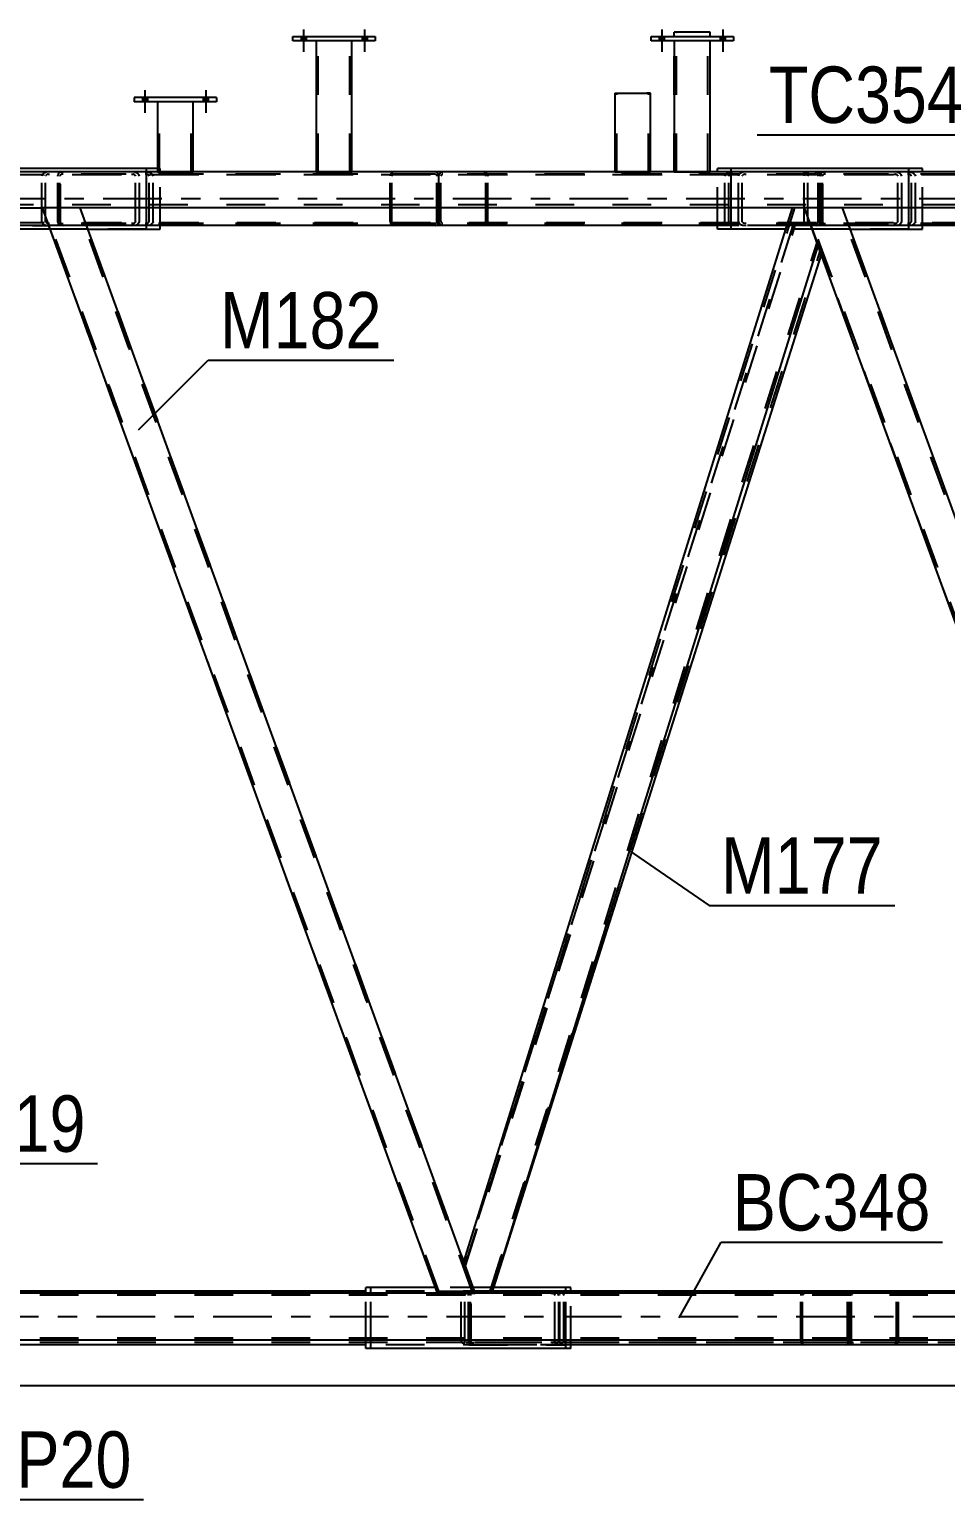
# Model space of a CAD drawing. Header units: millimetres. Extents: x -832 to 357, y -842 to -1.
# Drawn here: x 7.2 to 53.7, y -123.3 to -48.7 of the extents above; entities that cross this region are included whole.
import ezdxf

# ---------------------------------------------------------------- set-up
doc = ezdxf.new("R2010")
doc.units = ezdxf.units.MM
doc.linetypes.add('DXK_LINE_DOT2', pattern=[3.9198, 1.9599, -1.9599])
doc.linetypes.add('DXK_LINE_DOT3', pattern=[5.9187, 2.979, -0.9799, 0.9799, -0.9799])
doc.styles.add('Arial Narrow', font='ARIALN.TTF', dxfattribs={"height": 0.2})

# ---------------------------------------------------------------- blocks, each defined once
blk = doc.blocks.new('Bolt-570388851-10425 - 10391')
at = {"linetype": 'Continuous'}
for points in [[(21.214, -49.036), (20.96, -49.036), (20.96, -49.255), (21.214, -49.255)], [(21.214, -49.036), (20.96, -49.036), (20.96, -49.255), (21.214, -49.255)], [(24.305, -49.036), (24.051, -49.036), (24.051, -49.255), (24.305, -49.255)], [(24.305, -49.036), (24.051, -49.036), (24.051, -49.255), (24.305, -49.255)]]:
    blk.add_hatch(color=1, dxfattribs=at).paths.add_polyline_path(points)
at = {"color": 1, "linetype": 'Continuous'}
for p, q in [((20.96, -49.036), (20.96, -49.255)), ((20.96, -49.036), (20.96, -49.255)), ((21.087, -48.673), (21.087, -49.818)), ((21.087, -48.673), (21.087, -49.818)), ((21.214, -49.036), (21.214, -49.255)), ((21.214, -49.036), (21.214, -49.255)), ((24.051, -49.036), (24.051, -49.255)), ((24.051, -49.036), (24.051, -49.255)), ((24.178, -48.673), (24.178, -49.818)), ((24.178, -48.673), (24.178, -49.818)), ((24.305, -49.036), (24.305, -49.255)), ((24.305, -49.036), (24.305, -49.255))]:
    blk.add_line(p, q, dxfattribs=at)
blk = doc.blocks.new('Part-570388851-10487 - 10391')
at = {"color": 2, "linetype": 'Continuous'}
for p, q in [((36.885, -51.908), (36.902, -51.908)), ((36.885, -51.908), (36.885, -55.909)), ((36.902, -51.908), (38.485, -51.908)), ((38.703, -51.908), (38.485, -51.908)), ((38.703, -55.909), (38.703, -51.908))]:
    blk.add_line(p, q, dxfattribs=at)
at = {"color": 7, "linetype": 'DXK_LINE_DOT2'}
for p, q in [((36.994, -55.911), (36.994, -51.908)), ((36.994, -51.908), (37.002, -51.908)), ((38.594, -55.911), (38.594, -51.908)), ((36.885, -55.909), (36.885, -55.911)), ((36.885, -55.911), (38.703, -55.911)), ((38.703, -55.911), (38.703, -55.909)), ((38.703, -55.909), (38.703, -55.911))]:
    blk.add_line(p, q, dxfattribs=at)
blk = doc.blocks.new('Bolt-570388851-10424 - 10391')
at = {"linetype": 'Continuous'}
for points in [[(21.214, -49.036), (20.96, -49.036), (20.96, -49.255), (21.214, -49.255)], [(21.214, -49.036), (20.96, -49.036), (20.96, -49.255), (21.214, -49.255)], [(24.305, -49.036), (24.051, -49.036), (24.051, -49.255), (24.305, -49.255)], [(24.305, -49.036), (24.051, -49.036), (24.051, -49.255), (24.305, -49.255)]]:
    blk.add_hatch(color=1, dxfattribs=at).paths.add_polyline_path(points)
at = {"color": 1, "linetype": 'Continuous'}
for p, q in [((20.96, -49.036), (20.96, -49.255)), ((20.96, -49.036), (20.96, -49.255)), ((21.087, -48.673), (21.087, -49.818)), ((21.087, -48.673), (21.087, -49.818)), ((21.214, -49.036), (21.214, -49.255)), ((21.214, -49.036), (21.214, -49.255)), ((24.051, -49.036), (24.051, -49.255)), ((24.051, -49.036), (24.051, -49.255)), ((24.178, -48.673), (24.178, -49.818)), ((24.178, -48.673), (24.178, -49.818)), ((24.305, -49.036), (24.305, -49.255)), ((24.305, -49.036), (24.305, -49.255))]:
    blk.add_line(p, q, dxfattribs=at)
blk = doc.blocks.new('Bolt-570388851-10427 - 10391')
at = {"linetype": 'Continuous'}
for points in [[(39.396, -49.036), (39.142, -49.036), (39.142, -49.255), (39.396, -49.255)], [(39.396, -49.036), (39.142, -49.036), (39.142, -49.255), (39.396, -49.255)], [(42.487, -49.036), (42.233, -49.036), (42.233, -49.255), (42.487, -49.255)], [(42.487, -49.036), (42.233, -49.036), (42.233, -49.255), (42.487, -49.255)]]:
    blk.add_hatch(color=1, dxfattribs=at).paths.add_polyline_path(points)
at = {"color": 1, "linetype": 'Continuous'}
for p, q in [((39.142, -49.036), (39.142, -49.255)), ((39.142, -49.036), (39.142, -49.255)), ((39.269, -48.673), (39.269, -49.818)), ((39.269, -48.673), (39.269, -49.818)), ((39.396, -49.036), (39.396, -49.255)), ((39.396, -49.036), (39.396, -49.255)), ((42.233, -49.036), (42.233, -49.255)), ((42.233, -49.036), (42.233, -49.255)), ((42.36, -48.673), (42.36, -49.818)), ((42.36, -48.673), (42.36, -49.818)), ((42.487, -49.036), (42.487, -49.255)), ((42.487, -49.036), (42.487, -49.255))]:
    blk.add_line(p, q, dxfattribs=at)
blk = doc.blocks.new('Part-570388851-10568 - 10391')
at = {"color": 2, "linetype": 'Continuous'}
for p, q in [((20.542, -49.255), (20.542, -49.036)), ((20.542, -49.036), (24.724, -49.036)), ((24.724, -49.255), (20.542, -49.255)), ((24.724, -49.036), (24.724, -49.255))]:
    blk.add_line(p, q, dxfattribs=at)
blk = doc.blocks.new('Part-570388851-10523 - 10391')
at = {"color": 2, "linetype": 'Continuous'}
for p, q in [((38.724, -49.255), (38.724, -49.036)), ((38.724, -49.036), (42.905, -49.036)), ((42.905, -49.255), (38.724, -49.255)), ((42.905, -49.036), (42.905, -49.255))]:
    blk.add_line(p, q, dxfattribs=at)
blk = doc.blocks.new('Bolt-570388851-10464 - 10391')
at = {"linetype": 'Continuous'}
for points in [[(13.157, -52.127), (12.903, -52.127), (12.903, -52.345), (13.157, -52.345)], [(13.157, -52.127), (12.903, -52.127), (12.903, -52.345), (13.157, -52.345)], [(16.248, -52.127), (15.994, -52.127), (15.994, -52.345), (16.248, -52.345)], [(16.248, -52.127), (15.994, -52.127), (15.994, -52.345), (16.248, -52.345)]]:
    blk.add_hatch(color=1, dxfattribs=at).paths.add_polyline_path(points)
at = {"color": 1, "linetype": 'Continuous'}
for p, q in [((12.903, -52.127), (12.903, -52.345)), ((12.903, -52.127), (12.903, -52.345)), ((13.03, -51.763), (13.03, -52.908)), ((13.03, -51.763), (13.03, -52.908)), ((13.157, -52.127), (13.157, -52.345)), ((13.157, -52.127), (13.157, -52.345)), ((15.994, -52.127), (15.994, -52.345)), ((15.994, -52.127), (15.994, -52.345)), ((16.121, -51.763), (16.121, -52.908)), ((16.121, -51.763), (16.121, -52.908)), ((16.248, -52.127), (16.248, -52.345)), ((16.248, -52.127), (16.248, -52.345))]:
    blk.add_line(p, q, dxfattribs=at)
blk = doc.blocks.new('Part-570388851-10526 - 10391')
at = {"color": 2, "linetype": 'Continuous'}
for p, q in [((39.905, -49.255), (39.905, -55.91)), ((41.724, -55.91), (41.724, -49.255)), ((39.905, -55.91), (41.724, -55.91))]:
    blk.add_line(p, q, dxfattribs=at)
at = {"color": 7, "linetype": 'DXK_LINE_DOT2'}
for p, q in [((41.724, -49.255), (39.905, -49.255)), ((39.905, -49.255), (39.922, -49.255)), ((40.014, -55.91), (40.014, -49.255)), ((41.614, -55.91), (41.614, -49.255)), ((41.606, -55.91), (41.589, -55.91)), ((41.589, -55.91), (41.606, -55.91)), ((41.606, -55.91), (41.614, -55.91)), ((41.614, -55.91), (41.606, -55.91))]:
    blk.add_line(p, q, dxfattribs=at)
blk = doc.blocks.new('Part-570388851-10520 - 10391')
at = {"color": 2, "linetype": 'Continuous'}
for p, q in [((41.505, -48.818), (39.905, -48.818)), ((39.905, -49.036), (39.905, -48.818)), ((41.724, -48.818), (41.505, -48.818)), ((41.724, -49.036), (41.724, -48.818))]:
    blk.add_line(p, q, dxfattribs=at)
at = {"color": 7, "linetype": 'DXK_LINE_DOT2'}
for p, q in [((39.905, -55.91), (39.905, -49.036)), ((40.014, -55.91), (40.014, -48.818)), ((40.014, -48.818), (40.023, -48.818)), ((40.023, -48.818), (40.04, -48.818)), ((40.04, -48.818), (40.046, -48.818)), ((41.614, -55.91), (41.614, -48.818)), ((41.724, -55.91), (41.724, -49.036)), ((41.724, -55.91), (39.905, -55.91))]:
    blk.add_line(p, q, dxfattribs=at)
blk = doc.blocks.new('Part-570388851-10484 - 10391')
at = {"color": 2, "linetype": 'Continuous'}
for p, q in [((13.667, -52.345), (13.667, -55.728)), ((15.485, -55.909), (15.485, -52.345))]:
    blk.add_line(p, q, dxfattribs=at)
at = {"color": 7, "linetype": 'DXK_LINE_DOT2'}
for p, q in [((15.485, -52.345), (13.667, -52.345)), ((13.683, -52.345), (13.667, -52.345)), ((13.776, -55.911), (13.776, -52.345)), ((15.376, -55.911), (15.376, -52.345)), ((13.667, -55.728), (13.667, -55.911)), ((13.667, -55.911), (15.485, -55.911)), ((15.485, -55.911), (15.485, -55.909)), ((15.485, -55.909), (15.485, -55.911))]:
    blk.add_line(p, q, dxfattribs=at)
blk = doc.blocks.new('Part-570388851-10517 - 10391')
at = {"color": 2, "linetype": 'Continuous'}
for p, q in [((21.724, -49.255), (21.724, -55.91)), ((23.542, -55.91), (23.542, -49.255)), ((21.724, -55.91), (23.542, -55.91))]:
    blk.add_line(p, q, dxfattribs=at)
at = {"color": 7, "linetype": 'DXK_LINE_DOT2'}
for p, q in [((23.542, -49.255), (21.724, -49.255)), ((21.724, -49.255), (21.74, -49.255)), ((21.833, -55.91), (21.833, -49.255)), ((23.433, -55.91), (23.433, -49.255)), ((23.424, -55.91), (23.407, -55.91)), ((23.407, -55.91), (23.424, -55.91)), ((23.424, -55.91), (23.433, -55.91)), ((23.433, -55.91), (23.424, -55.91))]:
    blk.add_line(p, q, dxfattribs=at)
blk = doc.blocks.new('Part-570388851-10562 - 10391')
at = {"color": 7, "linetype": 'DXK_LINE_DOT2'}
for p, q in [((20.542, -49.255), (20.542, -49.036)), ((20.542, -49.036), (24.724, -49.036)), ((24.724, -49.255), (20.542, -49.255)), ((24.724, -49.036), (24.724, -49.255))]:
    blk.add_line(p, q, dxfattribs=at)
blk = doc.blocks.new('Part-570388851-10565 - 10391')
at = {"color": 7, "linetype": 'DXK_LINE_DOT2'}
for p, q in [((23.542, -49.255), (21.724, -49.255)), ((21.724, -49.255), (21.724, -55.91)), ((21.74, -49.255), (21.724, -49.255)), ((21.833, -55.91), (21.833, -49.255)), ((23.433, -55.91), (23.433, -49.255)), ((23.542, -55.91), (23.542, -49.255)), ((21.724, -55.91), (23.542, -55.91))]:
    blk.add_line(p, q, dxfattribs=at)
blk = doc.blocks.new('Part-570388851-10763 - 10391')
at = {"color": 7, "linetype": 'DXK_LINE_DOT2'}
for p, q in [((10.078, -58.637), (8.143, -58.637)), ((8.143, -58.637), (27.83, -112.728)), ((8.16, -58.637), (8.143, -58.637)), ((27.946, -112.728), (8.259, -58.637)), ((29.649, -112.728), (9.961, -58.637)), ((29.765, -112.728), (10.078, -58.637)), ((27.83, -112.728), (29.765, -112.728))]:
    blk.add_line(p, q, dxfattribs=at)
blk = doc.blocks.new('Part-570388851-10827 - 10391')
at = {"color": 2, "linetype": 'Continuous'}
for p, q in [((48.444, -57.727), (46.509, -57.727)), ((67.924, -111.25), (48.444, -57.727)), ((66.564, -112.827), (47.212, -59.659))]:
    blk.add_line(p, q, dxfattribs=at)
at = {"color": 7, "linetype": 'DXK_LINE_DOT2'}
for p, q in [((47.212, -59.659), (46.509, -57.727)), ((66.68, -112.827), (46.625, -57.727)), ((68.383, -112.827), (48.328, -57.727)), ((68.499, -112.827), (67.924, -111.25)), ((66.564, -112.827), (68.499, -112.827))]:
    blk.add_line(p, q, dxfattribs=at)
blk = doc.blocks.new('Part-570388851-10729 - 10391')
at = {"color": 2, "linetype": 'Continuous'}
for p, q in [((24.499, -112.546), (24.251, -112.546)), ((24.251, -112.827), (24.251, -112.546)), ((34.652, -112.546), (34.404, -112.546)), ((34.652, -112.728), (34.652, -112.546)), ((24.251, -115.637), (24.251, -115.227)), ((24.499, -115.637), (24.251, -115.637)), ((34.652, -115.637), (34.404, -115.637)), ((34.652, -115.637), (34.652, -115.455))]:
    blk.add_line(p, q, dxfattribs=at)
at = {"color": 7, "linetype": 'DXK_LINE_DOT2'}
for p, q in [((34.404, -112.546), (24.499, -112.546)), ((24.251, -115.227), (24.251, -112.827)), ((34.652, -115.455), (34.652, -112.728)), ((34.404, -115.637), (24.499, -115.637))]:
    blk.add_line(p, q, dxfattribs=at)
blk = doc.blocks.new('Part-570388851-10877 - 10391')
at = {"color": 2, "linetype": 'Continuous'}
for p, q in [((27.764, -112.546), (24.499, -112.546)), ((24.499, -112.827), (24.499, -112.546)), ((34.404, -112.546), (30.728, -112.546)), ((34.404, -112.827), (34.404, -112.546)), ((24.499, -115.637), (24.499, -115.227)), ((34.404, -115.637), (24.499, -115.637)), ((34.404, -115.637), (34.404, -115.227))]:
    blk.add_line(p, q, dxfattribs=at)
at = {"color": 7, "linetype": 'DXK_LINE_DOT2'}
for p, q in [((30.728, -112.546), (27.764, -112.546)), ((24.499, -115.227), (24.499, -112.827)), ((34.404, -115.227), (34.404, -112.827))]:
    blk.add_line(p, q, dxfattribs=at)
blk = doc.blocks.new('Part-570388851-10764 - 10391')
at = {"color": 7, "linetype": 'DXK_LINE_DOT2'}
for p, q in [((48.775, -58.637), (46.84, -58.637)), ((46.84, -58.637), (66.528, -112.728)), ((46.858, -58.637), (46.84, -58.637)), ((66.644, -112.728), (46.956, -58.637)), ((68.346, -112.728), (48.659, -58.637)), ((68.462, -112.728), (48.775, -58.637)), ((66.528, -112.728), (68.462, -112.728))]:
    blk.add_line(p, q, dxfattribs=at)
blk = doc.blocks.new('Part-570388851-10799 - 10391')
at = {"color": 7, "linetype": 'DXK_LINE_DOT2'}
for p, q in [((305.281, -55.909), (3.542, -55.909)), ((23.542, -55.909), (21.724, -55.909)), ((41.724, -55.909), (39.905, -55.909)), ((305.281, -56.055), (-20.791, -56.055)), ((305.281, -57.582), (-20.791, -57.582)), ((9.746, -57.727), (7.812, -57.727)), ((48.444, -57.727), (45.91, -57.727))]:
    blk.add_line(p, q, dxfattribs=at)
at = {"color": 2, "linetype": 'Continuous'}
for p, q in [((21.724, -55.909), (5.36, -55.909)), ((39.905, -55.909), (23.542, -55.909)), ((58.087, -55.909), (41.724, -55.909)), ((-20.791, -57.727), (7.812, -57.727)), ((45.91, -57.727), (9.746, -57.727)), ((84.607, -57.727), (48.444, -57.727))]:
    blk.add_line(p, q, dxfattribs=at)
blk = doc.blocks.new('Part-570388851-10804 - 10391')
at = {"color": 2, "linetype": 'Continuous'}
for p, q in [((315.408, -112.827), (-0.074, -112.827)), ((315.408, -115.227), (-0.074, -115.227))]:
    blk.add_line(p, q, dxfattribs=at)
at = {"color": 7, "linetype": 'DXK_LINE_DOT2'}
for p, q in [((315.408, -112.936), (-0.074, -112.936)), ((315.408, -115.118), (-0.074, -115.118))]:
    blk.add_line(p, q, dxfattribs=at)
at = {"color": 7, "linetype": 'DXK_LINE_DOT3'}
blk.add_line((315.408, -114.027), (-0.074, -114.027), dxfattribs=at)
blk = doc.blocks.new('Part-570388851-10805 - 10391')
at = {"color": 7, "linetype": 'DXK_LINE_DOT2'}
for p, q in [((315.408, -112.837), (1.119, -112.837)), ((305.534, -112.728), (24.251, -112.728)), ((315.408, -115.346), (1.119, -115.346)), ((305.534, -115.455), (24.251, -115.455))]:
    blk.add_line(p, q, dxfattribs=at)
at = {"color": 2, "linetype": 'Continuous'}
for p, q in [((24.251, -112.728), (2.937, -112.728)), ((24.251, -115.455), (2.937, -115.455))]:
    blk.add_line(p, q, dxfattribs=at)
blk = doc.blocks.new('Part-570388851-10822 - 10391')
at = {"color": 2, "linetype": 'Continuous'}
for p, q in [((9.746, -57.727), (7.812, -57.727)), ((7.812, -57.727), (27.866, -112.827)), ((29.227, -111.25), (9.746, -57.727))]:
    blk.add_line(p, q, dxfattribs=at)
at = {"color": 7, "linetype": 'DXK_LINE_DOT2'}
for p, q in [((27.983, -112.827), (7.928, -57.727)), ((29.685, -112.827), (9.63, -57.727)), ((29.801, -112.827), (29.227, -111.25)), ((27.866, -112.827), (29.801, -112.827))]:
    blk.add_line(p, q, dxfattribs=at)
blk = doc.blocks.new('Part-570388851-11002 - 10391')
at = {"color": 7, "linetype": 'DXK_LINE_DOT2'}
for p, q in [((45.925, -58.637), (29.235, -111.271)), ((29.296, -111.439), (46.039, -58.637)), ((46.84, -58.637), (45.925, -58.637)), ((45.925, -58.637), (45.942, -58.637)), ((47.37, -60.094), (46.84, -58.637)), ((30.566, -112.728), (47.309, -59.926)), ((29.765, -112.728), (29.235, -111.271)), ((30.68, -112.728), (30.738, -112.546)), ((30.68, -112.728), (29.765, -112.728))]:
    blk.add_line(p, q, dxfattribs=at)
at = {"color": 2, "linetype": 'Continuous'}
blk.add_line((30.738, -112.546), (47.37, -60.094), dxfattribs=at)
blk = doc.blocks.new('Part-570388851-11036 - 10391')
at = {"color": 7, "linetype": 'DXK_LINE_DOT2'}
for p, q in [((297.987, -55.909), (-19.561, -55.91)), ((297.987, -56.055), (-19.561, -56.055)), ((297.987, -58.491), (-19.561, -58.491)), ((297.987, -58.637), (3.405, -58.637)), ((3.405, -58.637), (8.16, -58.637)), ((284.688, -58.637), (8.16, -58.637))]:
    blk.add_line(p, q, dxfattribs=at)
at = {"color": 7, "linetype": 'DXK_LINE_DOT3'}
blk.add_line((297.987, -57.273), (-19.561, -57.273), dxfattribs=at)
blk = doc.blocks.new('Part-570388851-11057 - 10391')
at = {"color": 7, "linetype": 'DXK_LINE_DOT2'}
for p, q in [((8.188, -55.909), (8.036, -55.926)), ((47.031, -55.909), (8.188, -55.909)), ((12.508, -55.926), (12.356, -55.909)), ((42.712, -55.926), (42.863, -55.909)), ((47.031, -55.909), (47.183, -55.926)), ((7.822, -56.044), (7.791, -56.128)), ((7.791, -58.419), (7.791, -56.128)), ((7.99, -56.128), (8.005, -56.086)), ((7.99, -58.419), (7.99, -56.128)), ((8.112, -56.027), (8.188, -56.019)), ((47.031, -56.019), (8.188, -56.019)), ((12.356, -56.019), (12.432, -56.027)), ((12.539, -56.086), (12.554, -56.128)), ((12.554, -58.419), (12.554, -56.128)), ((12.753, -56.128), (12.722, -56.044)), ((12.753, -58.419), (12.753, -56.128)), ((42.466, -56.128), (42.497, -56.044)), ((42.466, -58.419), (42.466, -56.128)), ((42.68, -56.086), (42.665, -56.128)), ((42.665, -58.419), (42.665, -56.128)), ((42.863, -56.019), (42.787, -56.027)), ((47.107, -56.027), (47.031, -56.019)), ((47.229, -56.128), (47.214, -56.086)), ((47.229, -58.419), (47.229, -56.128)), ((47.398, -56.044), (47.4, -56.05)), ((47.4, -56.05), (47.428, -56.128)), ((47.428, -58.419), (47.428, -56.128)), ((7.791, -58.419), (7.822, -58.502)), ((8.005, -58.46), (7.99, -58.419)), ((8.036, -58.62), (8.159, -58.634)), ((8.17, -58.526), (8.112, -58.519)), ((8.159, -58.634), (8.188, -58.637)), ((8.188, -58.528), (8.17, -58.526)), ((47.031, -58.528), (8.188, -58.528)), ((13.116, -58.637), (8.188, -58.637)), ((12.432, -58.519), (12.356, -58.528)), ((12.356, -58.637), (12.508, -58.62)), ((12.554, -58.419), (12.539, -58.46)), ((12.722, -58.502), (12.753, -58.419)), ((47.031, -58.637), (28.153, -58.637)), ((42.497, -58.502), (42.466, -58.419)), ((42.665, -58.419), (42.68, -58.46)), ((42.863, -58.637), (42.712, -58.62)), ((42.787, -58.519), (42.863, -58.528)), ((47.031, -58.528), (47.107, -58.519)), ((47.183, -58.62), (47.031, -58.637)), ((47.214, -58.46), (47.229, -58.419)), ((47.428, -58.419), (47.398, -58.502))]:
    blk.add_line(p, q, dxfattribs=at)
at = {"color": 2, "linetype": 'Continuous'}
blk.add_line((28.153, -58.637), (13.116, -58.637), dxfattribs=at)
at = {"color": 7, "linetype": 'DXK_LINE_DOT2'}
for centre, radius, start, end in [((8.098, -56.292), 0.371, 99.52227, 138.07318), ((12.446, -56.292), 0.371, 41.9269, 80.47781), ((42.773, -56.292), 0.371, 99.52227, 138.07318), ((47.121, -56.292), 0.371, 41.9269, 80.47781), ((8.143, -56.21), 0.186, 99.52227, 138.07318), ((12.401, -56.21), 0.186, 41.9269, 80.47781), ((42.818, -56.21), 0.186, 99.52227, 138.07318), ((47.076, -56.21), 0.186, 41.9269, 80.47781), ((8.098, -58.254), 0.371, 221.9269, 260.47781), ((8.143, -58.336), 0.186, 221.9269, 260.47781), ((12.401, -58.336), 0.186, 279.52227, 318.07318), ((12.446, -58.254), 0.371, 279.52227, 318.07318), ((42.773, -58.254), 0.371, 221.9269, 260.47781), ((42.818, -58.336), 0.186, 221.9269, 260.47781), ((47.076, -58.336), 0.186, 279.52227, 318.07318), ((47.121, -58.254), 0.371, 279.52227, 318.07318)]:
    blk.add_arc(centre, radius, start, end, dxfattribs=at)
blk = doc.blocks.new('Part-570388851-11060 - 10391')
at = {"color": 7, "linetype": 'DXK_LINE_DOT2'}
for p, q in [((27.97, -56.044), (28.013, -55.973)), ((28.013, -55.973), (28.077, -55.926)), ((28.077, -55.926), (28.153, -55.909)), ((47.105, -55.909), (28.153, -55.909)), ((30.237, -55.909), (30.313, -55.926)), ((30.313, -55.926), (30.377, -55.973)), ((30.377, -55.973), (30.42, -56.044)), ((43.554, -55.909), (43.402, -55.926)), ((46.489, -56.019), (46.489, -55.909)), ((47.181, -55.926), (47.105, -55.909)), ((47.245, -55.973), (47.181, -55.926)), ((47.288, -56.044), (47.245, -55.973)), ((27.955, -56.128), (27.97, -56.044)), ((27.955, -57.727), (27.955, -56.128)), ((28.062, -56.086), (28.054, -56.128)), ((28.054, -58.419), (28.054, -56.128)), ((28.083, -56.05), (28.062, -56.086)), ((28.115, -56.027), (28.083, -56.05)), ((28.153, -56.019), (28.115, -56.027)), ((47.105, -56.019), (28.153, -56.019)), ((30.275, -56.027), (30.237, -56.019)), ((30.307, -56.05), (30.275, -56.027)), ((30.329, -56.086), (30.307, -56.05)), ((30.336, -56.128), (30.329, -56.086)), ((30.336, -58.419), (30.336, -56.128)), ((30.42, -56.044), (30.435, -56.128)), ((30.435, -58.419), (30.435, -56.128)), ((43.187, -56.044), (43.157, -56.128)), ((43.157, -58.419), (43.157, -56.128)), ((43.355, -56.128), (43.37, -56.086)), ((43.355, -58.419), (43.355, -56.128)), ((43.478, -56.027), (43.554, -56.019)), ((47.105, -56.019), (47.143, -56.027)), ((47.143, -56.027), (47.175, -56.05)), ((47.175, -56.05), (47.197, -56.086)), ((47.197, -56.086), (47.204, -56.128)), ((47.204, -58.419), (47.204, -56.128)), ((47.303, -56.128), (47.288, -56.044)), ((47.303, -58.419), (47.303, -56.128)), ((28.054, -58.419), (28.062, -58.46)), ((28.062, -58.46), (28.083, -58.496)), ((28.083, -58.496), (28.115, -58.519)), ((28.115, -58.519), (28.153, -58.528)), ((47.105, -58.528), (28.153, -58.528)), ((30.237, -58.528), (30.275, -58.519)), ((30.313, -58.62), (30.237, -58.637)), ((30.275, -58.519), (30.307, -58.496)), ((30.307, -58.496), (30.329, -58.46)), ((30.377, -58.573), (30.313, -58.62)), ((30.329, -58.46), (30.336, -58.419)), ((30.42, -58.502), (30.377, -58.573)), ((30.435, -58.419), (30.42, -58.502)), ((47.105, -58.637), (42.793, -58.637)), ((43.157, -58.419), (43.187, -58.502)), ((43.37, -58.46), (43.355, -58.419)), ((43.402, -58.62), (43.554, -58.637)), ((43.554, -58.528), (43.478, -58.519)), ((46.489, -58.637), (46.489, -58.528)), ((47.143, -58.519), (47.105, -58.528)), ((47.105, -58.637), (47.181, -58.62)), ((47.175, -58.496), (47.143, -58.519)), ((47.197, -58.46), (47.175, -58.496)), ((47.181, -58.62), (47.245, -58.573)), ((47.204, -58.419), (47.197, -58.46)), ((47.245, -58.573), (47.288, -58.502)), ((47.288, -58.502), (47.303, -58.419))]:
    blk.add_line(p, q, dxfattribs=at)
at = {"color": 2, "linetype": 'Continuous'}
for p, q in [((27.955, -58.419), (27.955, -57.727)), ((27.97, -58.502), (27.955, -58.419)), ((28.013, -58.573), (27.97, -58.502)), ((28.077, -58.62), (28.013, -58.573)), ((28.153, -58.637), (28.077, -58.62)), ((42.793, -58.637), (28.153, -58.637))]:
    blk.add_line(p, q, dxfattribs=at)
at = {"color": 7, "linetype": 'DXK_LINE_DOT2'}
for centre, radius, start, end in [((43.463, -56.292), 0.371, 99.52227, 138.07318), ((43.508, -56.21), 0.186, 99.52227, 138.07318), ((43.463, -58.254), 0.371, 221.9269, 260.47781), ((43.508, -58.336), 0.186, 221.9269, 260.47781)]:
    blk.add_arc(centre, radius, start, end, dxfattribs=at)
blk = doc.blocks.new('Part-570388851-11063 - 10391')
at = {"color": 7, "linetype": 'DXK_LINE_DOT2'}
for p, q in [((29.109, -112.862), (29.079, -112.946)), ((29.079, -115.237), (29.079, -112.946)), ((29.277, -112.946), (29.292, -112.904)), ((29.277, -115.237), (29.277, -112.946)), ((29.476, -112.728), (29.324, -112.744)), ((29.4, -112.845), (29.476, -112.837)), ((34.404, -112.728), (29.476, -112.728)), ((66.996, -112.837), (29.476, -112.837)), ((33.795, -112.744), (33.643, -112.728)), ((33.643, -112.837), (33.719, -112.845)), ((33.827, -112.904), (33.842, -112.946)), ((33.842, -115.237), (33.842, -112.946)), ((34.04, -112.946), (34.01, -112.862)), ((34.04, -115.237), (34.04, -112.946)), ((66.996, -112.728), (48.999, -112.728)), ((63.312, -112.946), (63.342, -112.862)), ((63.312, -115.237), (63.312, -112.946)), ((63.526, -112.904), (63.51, -112.946)), ((63.51, -115.237), (63.51, -112.946)), ((63.557, -112.744), (63.709, -112.728)), ((63.709, -112.837), (63.633, -112.845)), ((66.996, -115.455), (66.996, -112.728)), ((29.079, -115.237), (29.109, -115.32)), ((29.292, -115.278), (29.277, -115.237)), ((29.324, -115.438), (29.476, -115.455)), ((29.476, -115.346), (29.4, -115.337)), ((66.996, -115.346), (29.476, -115.346)), ((29.476, -115.455), (34.404, -115.455)), ((33.719, -115.337), (33.643, -115.346)), ((33.643, -115.455), (33.795, -115.438)), ((33.842, -115.237), (33.827, -115.278)), ((34.01, -115.32), (34.04, -115.237)), ((66.996, -115.455), (48.999, -115.455)), ((63.342, -115.32), (63.312, -115.237)), ((63.51, -115.237), (63.526, -115.278)), ((63.709, -115.455), (63.557, -115.438)), ((63.633, -115.337), (63.709, -115.346))]:
    blk.add_line(p, q, dxfattribs=at)
at = {"color": 2, "linetype": 'Continuous'}
for p, q in [((48.999, -112.728), (34.404, -112.728)), ((48.999, -115.455), (34.404, -115.455))]:
    blk.add_line(p, q, dxfattribs=at)
at = {"color": 7, "linetype": 'DXK_LINE_DOT2'}
for centre, radius, start, end in [((29.385, -113.11), 0.371, 99.52227, 138.07318), ((29.431, -113.028), 0.186, 99.52227, 138.07318), ((33.689, -113.028), 0.186, 41.9269, 80.47781), ((33.734, -113.11), 0.371, 41.9269, 80.47781), ((63.618, -113.11), 0.371, 99.52227, 138.07318), ((63.664, -113.028), 0.186, 99.52227, 138.07318), ((29.385, -115.072), 0.371, 221.9269, 260.47781), ((29.431, -115.154), 0.186, 221.9269, 260.47781), ((33.689, -115.154), 0.186, 279.52227, 318.07318), ((33.734, -115.072), 0.371, 279.52227, 318.07318), ((63.618, -115.072), 0.371, 221.9269, 260.47781), ((63.664, -115.154), 0.186, 221.9269, 260.47781)]:
    blk.add_arc(centre, radius, start, end, dxfattribs=at)
blk = doc.blocks.new('Part-570388851-11066 - 10391')
at = {"color": 7, "linetype": 'DXK_LINE_DOT2'}
for p, q in [((29.452, -112.946), (29.467, -112.862)), ((29.452, -115.237), (29.452, -112.946)), ((29.467, -112.862), (29.51, -112.792)), ((29.51, -112.792), (29.572, -112.744)), ((29.558, -112.904), (29.551, -112.946)), ((29.551, -115.237), (29.551, -112.946)), ((29.584, -112.869), (29.558, -112.904)), ((29.572, -112.744), (29.724, -112.728)), ((29.572, -115.438), (29.572, -112.744)), ((29.648, -112.845), (29.584, -112.869)), ((29.584, -115.314), (29.584, -112.869)), ((29.724, -112.837), (29.648, -112.845)), ((48.602, -112.728), (29.724, -112.728)), ((48.602, -112.837), (29.724, -112.837)), ((33.892, -112.728), (34.043, -112.744)), ((33.968, -112.845), (33.892, -112.837)), ((34.09, -112.946), (34.075, -112.904)), ((34.09, -115.237), (34.09, -112.946)), ((34.258, -112.862), (34.289, -112.946)), ((34.289, -115.237), (34.289, -112.946)), ((46.335, -112.862), (46.32, -112.946)), ((46.32, -115.237), (46.32, -112.946)), ((46.378, -112.791), (46.335, -112.862)), ((46.442, -112.744), (46.378, -112.791)), ((46.419, -112.946), (46.426, -112.904)), ((46.419, -115.237), (46.419, -112.946)), ((46.426, -112.904), (46.448, -112.869)), ((46.518, -112.728), (46.442, -112.744)), ((46.448, -112.869), (46.48, -112.845)), ((46.48, -112.845), (46.518, -112.837)), ((48.678, -112.744), (48.602, -112.728)), ((48.602, -112.837), (48.64, -112.845)), ((48.64, -112.845), (48.672, -112.869)), ((48.672, -112.869), (48.693, -112.904)), ((48.742, -112.791), (48.678, -112.744)), ((48.693, -112.904), (48.701, -112.946)), ((48.701, -115.237), (48.701, -112.946)), ((48.785, -112.862), (48.742, -112.791)), ((48.8, -112.946), (48.785, -112.862)), ((48.8, -115.237), (48.8, -112.946)), ((29.467, -115.32), (29.452, -115.237)), ((29.51, -115.391), (29.467, -115.32)), ((29.572, -115.438), (29.51, -115.391)), ((29.551, -115.237), (29.558, -115.278)), ((29.558, -115.278), (29.584, -115.314)), ((29.572, -115.438), (29.724, -115.455)), ((29.584, -115.314), (29.648, -115.337)), ((29.648, -115.337), (29.724, -115.346)), ((48.602, -115.346), (29.724, -115.346)), ((48.602, -115.455), (29.724, -115.455)), ((33.892, -115.346), (33.968, -115.337)), ((34.043, -115.438), (33.892, -115.455)), ((34.075, -115.278), (34.09, -115.237)), ((34.289, -115.237), (34.258, -115.32)), ((46.32, -115.237), (46.335, -115.32)), ((46.335, -115.32), (46.378, -115.391)), ((46.378, -115.391), (46.442, -115.438)), ((46.426, -115.278), (46.419, -115.237)), ((46.448, -115.314), (46.426, -115.278)), ((46.442, -115.438), (46.518, -115.455)), ((46.48, -115.337), (46.448, -115.314)), ((46.518, -115.346), (46.48, -115.337)), ((48.64, -115.337), (48.602, -115.346)), ((48.602, -115.455), (48.678, -115.438)), ((48.672, -115.314), (48.64, -115.337)), ((48.693, -115.278), (48.672, -115.314)), ((48.678, -115.438), (48.742, -115.391)), ((48.701, -115.237), (48.693, -115.278)), ((48.742, -115.391), (48.785, -115.32)), ((48.785, -115.32), (48.8, -115.237))]:
    blk.add_line(p, q, dxfattribs=at)
for centre, radius, start, end in [((33.937, -113.028), 0.186, 41.9269, 80.47781), ((33.982, -113.11), 0.371, 41.9269, 80.47781), ((33.937, -115.154), 0.186, 279.52227, 318.07318), ((33.982, -115.072), 0.371, 279.52227, 318.07318)]:
    blk.add_arc(centre, radius, start, end, dxfattribs=at)
blk = doc.blocks.new('Part-570388851-11085 - 10391')
at = {"color": 7, "linetype": 'DXK_LINE_DOT2'}
for p, q in [((46.886, -55.909), (46.734, -55.926)), ((85.728, -55.909), (46.886, -55.909)), ((51.205, -55.926), (51.053, -55.909)), ((81.409, -55.926), (81.561, -55.909)), ((85.728, -55.909), (85.88, -55.926)), ((46.519, -56.044), (46.489, -56.128)), ((46.489, -58.419), (46.489, -56.128)), ((46.687, -56.128), (46.702, -56.086)), ((46.687, -58.419), (46.687, -56.128)), ((46.81, -56.027), (46.886, -56.019)), ((85.728, -56.019), (46.886, -56.019)), ((51.053, -56.019), (51.129, -56.027)), ((51.236, -56.086), (51.252, -56.128)), ((51.252, -58.419), (51.252, -56.128)), ((51.45, -56.128), (51.42, -56.044)), ((51.45, -58.419), (51.45, -56.128)), ((81.164, -56.128), (81.194, -56.044)), ((81.164, -58.419), (81.164, -56.128)), ((81.377, -56.086), (81.362, -56.128)), ((81.362, -58.419), (81.362, -56.128)), ((81.561, -56.019), (81.485, -56.027)), ((85.804, -56.027), (85.728, -56.019)), ((85.927, -56.128), (85.912, -56.086)), ((85.927, -58.419), (85.927, -56.128)), ((86.095, -56.044), (86.097, -56.05)), ((86.097, -56.05), (86.125, -56.128)), ((86.125, -58.419), (86.125, -56.128)), ((46.489, -58.419), (46.519, -58.502)), ((46.702, -58.46), (46.687, -58.419)), ((46.734, -58.62), (46.857, -58.634)), ((46.868, -58.526), (46.81, -58.519)), ((46.857, -58.634), (46.886, -58.637)), ((46.886, -58.528), (46.868, -58.526)), ((85.728, -58.528), (46.886, -58.528)), ((51.814, -58.637), (46.886, -58.637)), ((51.129, -58.519), (51.053, -58.528)), ((51.053, -58.637), (51.205, -58.62)), ((51.252, -58.419), (51.236, -58.46)), ((51.42, -58.502), (51.45, -58.419)), ((85.728, -58.637), (66.851, -58.637)), ((81.194, -58.502), (81.164, -58.419)), ((81.362, -58.419), (81.377, -58.46)), ((81.561, -58.637), (81.409, -58.62)), ((81.485, -58.519), (81.561, -58.528)), ((85.728, -58.528), (85.804, -58.519)), ((85.88, -58.62), (85.728, -58.637)), ((85.912, -58.46), (85.927, -58.419)), ((86.125, -58.419), (86.095, -58.502))]:
    blk.add_line(p, q, dxfattribs=at)
at = {"color": 2, "linetype": 'Continuous'}
blk.add_line((66.851, -58.637), (51.814, -58.637), dxfattribs=at)
at = {"color": 7, "linetype": 'DXK_LINE_DOT2'}
for centre, radius, start, end in [((46.795, -56.292), 0.371, 99.52227, 138.07318), ((51.144, -56.292), 0.371, 41.9269, 80.47781), ((81.47, -56.292), 0.371, 99.52227, 138.07318), ((85.819, -56.292), 0.371, 41.9269, 80.47781), ((46.84, -56.21), 0.186, 99.52227, 138.07318), ((51.098, -56.21), 0.186, 41.9269, 80.47781), ((81.516, -56.21), 0.186, 99.52227, 138.07318), ((85.774, -56.21), 0.186, 41.9269, 80.47781), ((46.795, -58.254), 0.371, 221.9269, 260.47781), ((46.84, -58.336), 0.186, 221.9269, 260.47781), ((51.098, -58.336), 0.186, 279.52227, 318.07318), ((51.144, -58.254), 0.371, 279.52227, 318.07318), ((81.47, -58.254), 0.371, 221.9269, 260.47781), ((81.516, -58.336), 0.186, 221.9269, 260.47781), ((85.774, -58.336), 0.186, 279.52227, 318.07318), ((85.819, -58.254), 0.371, 279.52227, 318.07318)]:
    blk.add_arc(centre, radius, start, end, dxfattribs=at)
blk = doc.blocks.new('Part-570388851-11096 - 10391')
at = {"color": 2, "linetype": 'Continuous'}
for p, q in [((29.227, -111.25), (45.91, -57.727)), ((46.509, -57.727), (45.91, -57.727)), ((47.089, -59.321), (46.509, -57.727)), ((30.64, -112.827), (47.212, -59.659)), ((47.212, -59.659), (47.089, -59.321)), ((29.801, -112.827), (29.227, -111.25))]:
    blk.add_line(p, q, dxfattribs=at)
at = {"color": 7, "linetype": 'DXK_LINE_DOT2'}
for p, q in [((29.289, -111.419), (46.024, -57.727)), ((45.927, -57.727), (45.91, -57.727)), ((46.509, -57.727), (46.138, -57.727)), ((30.526, -112.827), (47.151, -59.49)), ((47.212, -59.659), (47.113, -59.386)), ((30.64, -112.827), (29.801, -112.827))]:
    blk.add_line(p, q, dxfattribs=at)
blk = doc.blocks.new('Part-570388851-11114 - 10391')
at = {"color": 7, "linetype": 'DXK_LINE_DOT2'}
for p, q in [((48.8, -112.946), (48.815, -112.862)), ((48.8, -115.227), (48.8, -112.946)), ((48.815, -112.862), (48.837, -112.827)), ((48.907, -112.904), (48.899, -112.946)), ((48.899, -115.237), (48.899, -112.946)), ((48.929, -112.869), (48.907, -112.904)), ((48.961, -112.845), (48.929, -112.869)), ((48.999, -112.837), (48.961, -112.845)), ((66.996, -112.837), (48.999, -112.837)), ((51.082, -112.728), (51.158, -112.744)), ((51.12, -112.845), (51.082, -112.837)), ((51.153, -112.869), (51.12, -112.845)), ((51.174, -112.904), (51.153, -112.869)), ((51.158, -112.744), (51.223, -112.791)), ((51.182, -112.946), (51.174, -112.904)), ((51.182, -115.237), (51.182, -112.946)), ((51.223, -112.791), (51.266, -112.862)), ((51.266, -112.862), (51.281, -112.946)), ((51.281, -115.237), (51.281, -112.946)), ((66.996, -112.728), (63.197, -112.728)), ((63.59, -112.862), (63.56, -112.946)), ((63.56, -115.237), (63.56, -112.946)), ((63.759, -112.946), (63.774, -112.904)), ((63.759, -115.237), (63.759, -112.946)), ((63.957, -112.728), (63.805, -112.744)), ((63.881, -112.845), (63.957, -112.837)), ((66.996, -115.455), (66.996, -112.728)), ((48.899, -115.237), (48.907, -115.278)), ((48.907, -115.278), (48.929, -115.314)), ((48.929, -115.314), (48.961, -115.337)), ((48.961, -115.337), (48.999, -115.346)), ((66.996, -115.346), (48.999, -115.346)), ((51.082, -115.346), (51.12, -115.337)), ((51.158, -115.438), (51.082, -115.455)), ((51.12, -115.337), (51.153, -115.314)), ((51.153, -115.314), (51.174, -115.278)), ((51.223, -115.391), (51.158, -115.438)), ((51.174, -115.278), (51.182, -115.237)), ((51.266, -115.32), (51.223, -115.391)), ((51.281, -115.237), (51.266, -115.32)), ((66.996, -115.455), (63.197, -115.455)), ((63.56, -115.237), (63.59, -115.32)), ((63.774, -115.278), (63.759, -115.237)), ((63.805, -115.438), (63.957, -115.455)), ((63.957, -115.346), (63.881, -115.337))]:
    blk.add_line(p, q, dxfattribs=at)
at = {"color": 2, "linetype": 'Continuous'}
for p, q in [((48.837, -112.827), (48.858, -112.791)), ((48.858, -112.791), (48.923, -112.744)), ((48.923, -112.744), (48.999, -112.728)), ((63.197, -112.728), (48.999, -112.728)), ((48.8, -115.237), (48.8, -115.227)), ((48.815, -115.32), (48.8, -115.237)), ((48.858, -115.391), (48.815, -115.32)), ((48.923, -115.438), (48.858, -115.391)), ((48.999, -115.455), (48.923, -115.438)), ((63.197, -115.455), (48.999, -115.455))]:
    blk.add_line(p, q, dxfattribs=at)
at = {"color": 7, "linetype": 'DXK_LINE_DOT2'}
for centre, radius, start, end in [((63.867, -113.11), 0.371, 99.52227, 138.07318), ((63.912, -113.028), 0.186, 99.52227, 138.07318), ((63.867, -115.072), 0.371, 221.9269, 260.47781), ((63.912, -115.154), 0.186, 221.9269, 260.47781)]:
    blk.add_arc(centre, radius, start, end, dxfattribs=at)
blk = doc.blocks.new('Part-570388851-11164 - 10391')
at = {"color": 7, "linetype": 'DXK_LINE_DOT2'}
for p, q in [((4.096, -57.727), (4.096, -55.728)), ((5.36, -55.728), (4.096, -55.728)), ((13.116, -57.727), (13.116, -55.909)), ((10.144, -58.819), (8.209, -58.819))]:
    blk.add_line(p, q, dxfattribs=at)
at = {"color": 2, "linetype": 'Continuous'}
for p, q in [((13.116, -55.728), (5.36, -55.728)), ((13.116, -55.909), (13.116, -55.728)), ((4.096, -58.819), (4.096, -57.727)), ((13.116, -58.819), (13.116, -57.727)), ((8.209, -58.819), (4.096, -58.819)), ((10.144, -58.819), (13.116, -58.819))]:
    blk.add_line(p, q, dxfattribs=at)
blk = doc.blocks.new('Part-570388851-11167 - 10391')
at = {"color": 2, "linetype": 'Continuous'}
for p, q in [((51.814, -55.728), (42.793, -55.728)), ((42.793, -55.909), (42.793, -55.728)), ((51.814, -55.909), (51.814, -55.728)), ((42.793, -58.819), (42.793, -57.727)), ((51.814, -58.819), (51.814, -57.727)), ((45.57, -58.819), (42.793, -58.819)), ((48.841, -58.819), (51.814, -58.819))]:
    blk.add_line(p, q, dxfattribs=at)
at = {"color": 7, "linetype": 'DXK_LINE_DOT2'}
for p, q in [((42.793, -57.727), (42.793, -55.909)), ((51.814, -57.727), (51.814, -55.909)), ((48.841, -58.819), (45.57, -58.819))]:
    blk.add_line(p, q, dxfattribs=at)
blk = doc.blocks.new('Part-570388851-11197 - 10391')
at = {"color": 7, "linetype": 'DXK_LINE_DOT2'}
for p, q in [((47.319, -56.044), (47.362, -55.973)), ((47.362, -55.973), (47.424, -55.926)), ((47.424, -55.926), (47.576, -55.909)), ((47.424, -58.62), (47.424, -55.926)), ((66.454, -55.909), (47.576, -55.909)), ((51.743, -55.909), (51.895, -55.926)), ((64.23, -55.973), (64.187, -56.044)), ((64.294, -55.926), (64.23, -55.973)), ((64.37, -55.909), (64.294, -55.926)), ((66.53, -55.926), (66.454, -55.909)), ((66.594, -55.973), (66.53, -55.926)), ((66.637, -56.044), (66.594, -55.973)), ((47.303, -56.128), (47.319, -56.044)), ((47.303, -58.419), (47.303, -56.128)), ((47.41, -56.086), (47.403, -56.128)), ((47.403, -58.419), (47.403, -56.128)), ((47.436, -56.05), (47.41, -56.086)), ((47.5, -56.027), (47.436, -56.05)), ((47.436, -58.496), (47.436, -56.05)), ((47.576, -56.019), (47.5, -56.027)), ((66.454, -56.019), (47.576, -56.019)), ((51.819, -56.027), (51.743, -56.019)), ((51.942, -56.128), (51.927, -56.086)), ((51.942, -58.419), (51.942, -56.128)), ((52.11, -56.044), (52.14, -56.128)), ((52.14, -58.419), (52.14, -56.128)), ((64.187, -56.044), (64.171, -56.128)), ((64.171, -58.419), (64.171, -56.128)), ((64.271, -56.128), (64.278, -56.086)), ((64.271, -58.419), (64.271, -56.128)), ((64.278, -56.086), (64.3, -56.05)), ((64.3, -56.05), (64.332, -56.027)), ((64.332, -56.027), (64.37, -56.019)), ((66.454, -56.019), (66.492, -56.027)), ((66.492, -56.027), (66.524, -56.05)), ((66.524, -56.05), (66.545, -56.086)), ((66.545, -56.086), (66.553, -56.128)), ((66.553, -58.419), (66.553, -56.128)), ((66.652, -56.128), (66.637, -56.044)), ((66.652, -58.419), (66.652, -56.128)), ((47.319, -58.502), (47.303, -58.419)), ((47.362, -58.573), (47.319, -58.502)), ((47.424, -58.62), (47.362, -58.573)), ((47.403, -58.419), (47.41, -58.46)), ((47.41, -58.46), (47.436, -58.496)), ((47.424, -58.62), (47.576, -58.637)), ((47.436, -58.496), (47.5, -58.519)), ((47.5, -58.519), (47.576, -58.528)), ((66.454, -58.528), (47.576, -58.528)), ((66.454, -58.637), (47.576, -58.637)), ((51.743, -58.528), (51.819, -58.519)), ((51.895, -58.62), (51.743, -58.637)), ((51.927, -58.46), (51.942, -58.419)), ((52.14, -58.419), (52.11, -58.502)), ((64.171, -58.419), (64.187, -58.502)), ((64.187, -58.502), (64.23, -58.573)), ((64.23, -58.573), (64.294, -58.62)), ((64.278, -58.46), (64.271, -58.419)), ((64.3, -58.496), (64.278, -58.46)), ((64.294, -58.62), (64.37, -58.637)), ((64.332, -58.519), (64.3, -58.496)), ((64.37, -58.528), (64.332, -58.519)), ((66.492, -58.519), (66.454, -58.528)), ((66.454, -58.637), (66.53, -58.62)), ((66.524, -58.496), (66.492, -58.519)), ((66.545, -58.46), (66.524, -58.496)), ((66.53, -58.62), (66.594, -58.573)), ((66.553, -58.419), (66.545, -58.46)), ((66.594, -58.573), (66.637, -58.502)), ((66.637, -58.502), (66.652, -58.419))]:
    blk.add_line(p, q, dxfattribs=at)
for centre, radius, start, end in [((51.834, -56.292), 0.371, 41.9269, 80.47781), ((51.789, -56.21), 0.186, 41.9269, 80.47781), ((51.789, -58.336), 0.186, 279.52227, 318.07318), ((51.834, -58.254), 0.371, 279.52227, 318.07318)]:
    blk.add_arc(centre, radius, start, end, dxfattribs=at)
blk = doc.blocks.new('Part-570388851-11200 - 10391')
at = {"color": 7, "linetype": 'DXK_LINE_DOT2'}
for p, q in [((8.621, -56.044), (8.664, -55.973)), ((8.664, -55.973), (8.727, -55.926)), ((8.727, -55.926), (8.879, -55.909)), ((8.727, -58.62), (8.727, -55.926)), ((27.756, -55.909), (8.879, -55.909)), ((13.046, -55.909), (13.198, -55.926)), ((25.532, -55.973), (25.489, -56.044)), ((25.597, -55.926), (25.532, -55.973)), ((25.673, -55.909), (25.597, -55.926)), ((27.832, -55.926), (27.756, -55.909)), ((27.897, -55.973), (27.832, -55.926)), ((27.94, -56.044), (27.897, -55.973)), ((8.606, -56.128), (8.621, -56.044)), ((8.606, -58.419), (8.606, -56.128)), ((8.713, -56.086), (8.705, -56.128)), ((8.705, -58.419), (8.705, -56.128)), ((8.738, -56.05), (8.713, -56.086)), ((8.803, -56.027), (8.738, -56.05)), ((8.738, -58.496), (8.738, -56.05)), ((8.879, -56.019), (8.803, -56.027)), ((27.756, -56.019), (8.879, -56.019)), ((13.122, -56.027), (13.046, -56.019)), ((13.245, -56.128), (13.229, -56.086)), ((13.245, -58.419), (13.245, -56.128)), ((13.413, -56.044), (13.443, -56.128)), ((13.443, -58.419), (13.443, -56.128)), ((25.489, -56.044), (25.474, -56.128)), ((25.474, -58.419), (25.474, -56.128)), ((25.573, -56.128), (25.581, -56.086)), ((25.573, -58.419), (25.573, -56.128)), ((25.581, -56.086), (25.602, -56.05)), ((25.602, -56.05), (25.635, -56.027)), ((25.635, -56.027), (25.673, -56.019)), ((27.756, -56.019), (27.794, -56.027)), ((27.794, -56.027), (27.826, -56.05)), ((27.826, -56.05), (27.848, -56.086)), ((27.848, -56.086), (27.856, -56.128)), ((27.856, -58.419), (27.856, -56.128)), ((27.955, -56.128), (27.94, -56.044)), ((27.955, -58.419), (27.955, -56.128)), ((8.621, -58.502), (8.606, -58.419)), ((8.664, -58.573), (8.621, -58.502)), ((8.727, -58.62), (8.664, -58.573)), ((8.705, -58.419), (8.713, -58.46)), ((8.713, -58.46), (8.738, -58.496)), ((8.727, -58.62), (8.879, -58.637)), ((8.738, -58.496), (8.803, -58.519)), ((8.803, -58.519), (8.879, -58.528)), ((27.756, -58.528), (8.879, -58.528)), ((27.756, -58.637), (8.879, -58.637)), ((13.046, -58.528), (13.122, -58.519)), ((13.198, -58.62), (13.046, -58.637)), ((13.229, -58.46), (13.245, -58.419)), ((13.443, -58.419), (13.413, -58.502)), ((25.474, -58.419), (25.489, -58.502)), ((25.489, -58.502), (25.532, -58.573)), ((25.532, -58.573), (25.597, -58.62)), ((25.581, -58.46), (25.573, -58.419)), ((25.602, -58.496), (25.581, -58.46)), ((25.597, -58.62), (25.673, -58.637)), ((25.635, -58.519), (25.602, -58.496)), ((25.673, -58.528), (25.635, -58.519)), ((27.794, -58.519), (27.756, -58.528)), ((27.756, -58.637), (27.832, -58.62)), ((27.826, -58.496), (27.794, -58.519)), ((27.848, -58.46), (27.826, -58.496)), ((27.832, -58.62), (27.897, -58.573)), ((27.856, -58.419), (27.848, -58.46)), ((27.897, -58.573), (27.94, -58.502)), ((27.94, -58.502), (27.955, -58.419))]:
    blk.add_line(p, q, dxfattribs=at)
for centre, radius, start, end in [((13.137, -56.292), 0.371, 41.9269, 80.47781), ((13.091, -56.21), 0.186, 41.9269, 80.47781), ((13.091, -58.336), 0.186, 279.52227, 318.07318), ((13.137, -58.254), 0.371, 279.52227, 318.07318)]:
    blk.add_arc(centre, radius, start, end, dxfattribs=at)
blk = doc.blocks.new('Part-570388851-11215 - 10391')
at = {"color": 2, "linetype": 'Continuous'}
for p, q in [((3.542, -55.728), (3.405, -55.728)), ((3.405, -55.909), (3.405, -55.728)), ((13.807, -55.728), (13.116, -55.728)), ((13.807, -55.909), (13.807, -55.728)), ((3.405, -58.819), (3.405, -57.727)), ((4.096, -58.819), (3.405, -58.819)), ((13.116, -58.819), (13.807, -58.819)), ((13.807, -58.819), (13.807, -58.637))]:
    blk.add_line(p, q, dxfattribs=at)
at = {"color": 7, "linetype": 'DXK_LINE_DOT2'}
for p, q in [((3.405, -57.727), (3.405, -55.909)), ((13.116, -55.728), (3.542, -55.728)), ((13.807, -58.637), (13.807, -55.909)), ((13.116, -58.819), (4.096, -58.819))]:
    blk.add_line(p, q, dxfattribs=at)
blk = doc.blocks.new('Part-570388851-11218 - 10391')
at = {"color": 2, "linetype": 'Continuous'}
for p, q in [((42.793, -55.728), (42.103, -55.728)), ((42.103, -55.909), (42.103, -55.728)), ((52.504, -55.728), (51.814, -55.728)), ((52.504, -55.909), (52.504, -55.728)), ((42.103, -58.819), (42.103, -58.637)), ((42.793, -58.819), (42.103, -58.819)), ((51.814, -58.819), (52.504, -58.819)), ((52.504, -58.819), (52.504, -58.637))]:
    blk.add_line(p, q, dxfattribs=at)
at = {"color": 7, "linetype": 'DXK_LINE_DOT2'}
for p, q in [((42.103, -58.637), (42.103, -55.909)), ((51.814, -55.728), (42.793, -55.728)), ((52.504, -58.637), (52.504, -55.909)), ((51.814, -58.819), (42.793, -58.819))]:
    blk.add_line(p, q, dxfattribs=at)
blk = doc.blocks.new('Part-570388851-11260 - 10391')
at = {"color": 2, "linetype": 'Continuous'}
for p, q in [((16.667, -52.127), (12.485, -52.127)), ((12.485, -52.127), (12.485, -52.345)), ((16.667, -52.127), (16.667, -52.345)), ((16.667, -52.345), (12.485, -52.345))]:
    blk.add_line(p, q, dxfattribs=at)
blk = doc.blocks.new('StraightDimension-570388851-11429 - 10391')
at = {"color": 7, "linetype": 'Continuous'}
blk.add_line((63.536, -117.544), (-28.794, -117.544), dxfattribs=at)
blk = doc.blocks.new('Mark-570388851-11047 - 10391')
at = {"color": 30, "linetype": 'Continuous'}
for p, q in [((0.954, -117.299), (3.721, -123.314)), ((3.721, -123.314), (12.96, -123.314))]:
    blk.add_line(p, q, dxfattribs=at)
at = {"color": 0}
blk.add_wipeout([(12.36, -122.714), (12.36, -119.714), (4.321, -119.714), (4.321, -122.714)], dxfattribs=at)
blk.add_wipeout([(12.36, -122.714), (12.36, -119.714), (4.321, -119.714), (4.321, -122.714)], dxfattribs=at)
at = {"color": 3, "style": 'Arial Narrow'}
blk.add_text('SP20', height=2.8633, dxfattribs=at).set_placement((4.321, -122.714))
blk = doc.blocks.new('Mark-570388851-10795 - 10391')
at = {"color": 30, "linetype": 'Continuous'}
for p in [(44.108, -54.02), (56.617, -56.34)]:
    blk.add_line(p, (55.172, -54.02), dxfattribs=at)
at = {"color": 0}
blk.add_wipeout([(54.572, -53.42), (54.572, -50.42), (44.708, -50.42), (44.708, -53.42)], dxfattribs=at)
blk.add_wipeout([(54.572, -53.42), (54.572, -50.42), (44.708, -50.42), (44.708, -53.42)], dxfattribs=at)
at = {"color": 3, "style": 'Arial Narrow'}
blk.add_text('TC354', height=2.8633, dxfattribs=at).set_placement((44.708, -53.42))
blk = doc.blocks.new('Mark-570388851-10800 - 10391')
at = {"color": 30, "linetype": 'Continuous'}
for p, q in [((40.154, -114.078), (42.276, -110.253)), ((42.276, -110.253), (53.524, -110.253))]:
    blk.add_line(p, q, dxfattribs=at)
at = {"color": 0}
blk.add_wipeout([(52.924, -109.653), (52.924, -106.653), (42.876, -106.653), (42.876, -109.653)], dxfattribs=at)
blk.add_wipeout([(52.924, -109.653), (52.924, -106.653), (42.876, -106.653), (42.876, -109.653)], dxfattribs=at)
at = {"color": 3, "style": 'Arial Narrow'}
blk.add_text('BC348', height=2.8633, dxfattribs=at).set_placement((42.876, -109.653))
blk = doc.blocks.new('Mark-570388851-10818 - 10391')
at = {"color": 30, "linetype": 'Continuous'}
for p, q in [((12.7, -69.009), (16.236, -65.473)), ((16.236, -65.473), (25.659, -65.473))]:
    blk.add_line(p, q, dxfattribs=at)
at = {"color": 0}
blk.add_wipeout([(25.059, -64.873), (25.059, -61.873), (16.836, -61.873), (16.836, -64.873)], dxfattribs=at)
blk.add_wipeout([(25.059, -64.873), (25.059, -61.873), (16.836, -61.873), (16.836, -64.873)], dxfattribs=at)
at = {"color": 3, "style": 'Arial Narrow'}
blk.add_text('M182', height=2.8633, dxfattribs=at).set_placement((16.836, -64.873))
blk = doc.blocks.new('Mark-570388851-11027 - 10391')
at = {"color": 30, "linetype": 'Continuous'}
for p, q in [((-0.24, -111.452), (1.392, -106.256)), ((1.392, -106.256), (10.631, -106.256))]:
    blk.add_line(p, q, dxfattribs=at)
at = {"color": 0}
blk.add_wipeout([(10.031, -105.656), (10.031, -102.656), (1.992, -102.656), (1.992, -105.656)], dxfattribs=at)
blk.add_wipeout([(10.031, -105.656), (10.031, -102.656), (1.992, -102.656), (1.992, -105.656)], dxfattribs=at)
at = {"color": 3, "style": 'Arial Narrow'}
blk.add_text('SP19', height=2.8633, dxfattribs=at).set_placement((1.992, -105.656))
blk = doc.blocks.new('Mark-570388851-11092 - 10391')
at = {"color": 30, "linetype": 'Continuous'}
for p, q in [((37.555, -90.324), (41.67, -93.153)), ((41.67, -93.153), (51.094, -93.153))]:
    blk.add_line(p, q, dxfattribs=at)
at = {"color": 0}
blk.add_wipeout([(50.494, -92.553), (50.494, -89.553), (42.27, -89.553), (42.27, -92.553)], dxfattribs=at)
blk.add_wipeout([(50.494, -92.553), (50.494, -89.553), (42.27, -89.553), (42.27, -92.553)], dxfattribs=at)
at = {"color": 3, "style": 'Arial Narrow'}
blk.add_text('M177', height=2.8633, dxfattribs=at).set_placement((42.27, -92.553))

msp = doc.modelspace()

# ---------------------------------------------------------------- block references
for name in ['Part-570388851-10568 - 10391', 'Part-570388851-10562 - 10391', 'Bolt-570388851-10425 - 10391', 'Bolt-570388851-10424 - 10391', 'Part-570388851-10517 - 10391', 'Part-570388851-10565 - 10391', 'Part-570388851-10523 - 10391', 'Bolt-570388851-10427 - 10391', 'Part-570388851-10520 - 10391', 'Part-570388851-10526 - 10391', 'Part-570388851-11260 - 10391', 'Bolt-570388851-10464 - 10391', 'Part-570388851-10487 - 10391', 'Part-570388851-10484 - 10391', 'Part-570388851-10799 - 10391', 'Part-570388851-11036 - 10391', 'Part-570388851-11215 - 10391', 'Part-570388851-11164 - 10391', 'Part-570388851-11057 - 10391', 'Part-570388851-11200 - 10391', 'Part-570388851-11060 - 10391', 'Part-570388851-11218 - 10391', 'Part-570388851-11167 - 10391', 'Part-570388851-11085 - 10391', 'Part-570388851-11197 - 10391', 'Part-570388851-10822 - 10391', 'Part-570388851-11096 - 10391', 'Part-570388851-10827 - 10391', 'Part-570388851-10763 - 10391', 'Part-570388851-11002 - 10391', 'Part-570388851-10764 - 10391', 'Part-570388851-10729 - 10391', 'Part-570388851-10877 - 10391', 'Part-570388851-10804 - 10391', 'Part-570388851-10805 - 10391', 'Part-570388851-11063 - 10391', 'Part-570388851-11066 - 10391', 'Part-570388851-11114 - 10391']:
    msp.add_blockref(name, (0, 0))

# ---------------------------------------------------------------- next in the draw order: block references
msp.add_blockref('StraightDimension-570388851-11429 - 10391', (0, 0))

# ---------------------------------------------------------------- next in the draw order: block references
for name in ['Mark-570388851-10795 - 10391', 'Mark-570388851-10818 - 10391', 'Mark-570388851-11092 - 10391', 'Mark-570388851-11027 - 10391', 'Mark-570388851-10800 - 10391', 'Mark-570388851-11047 - 10391']:
    msp.add_blockref(name, (0, 0))

doc.saveas('drawing.dxf')
